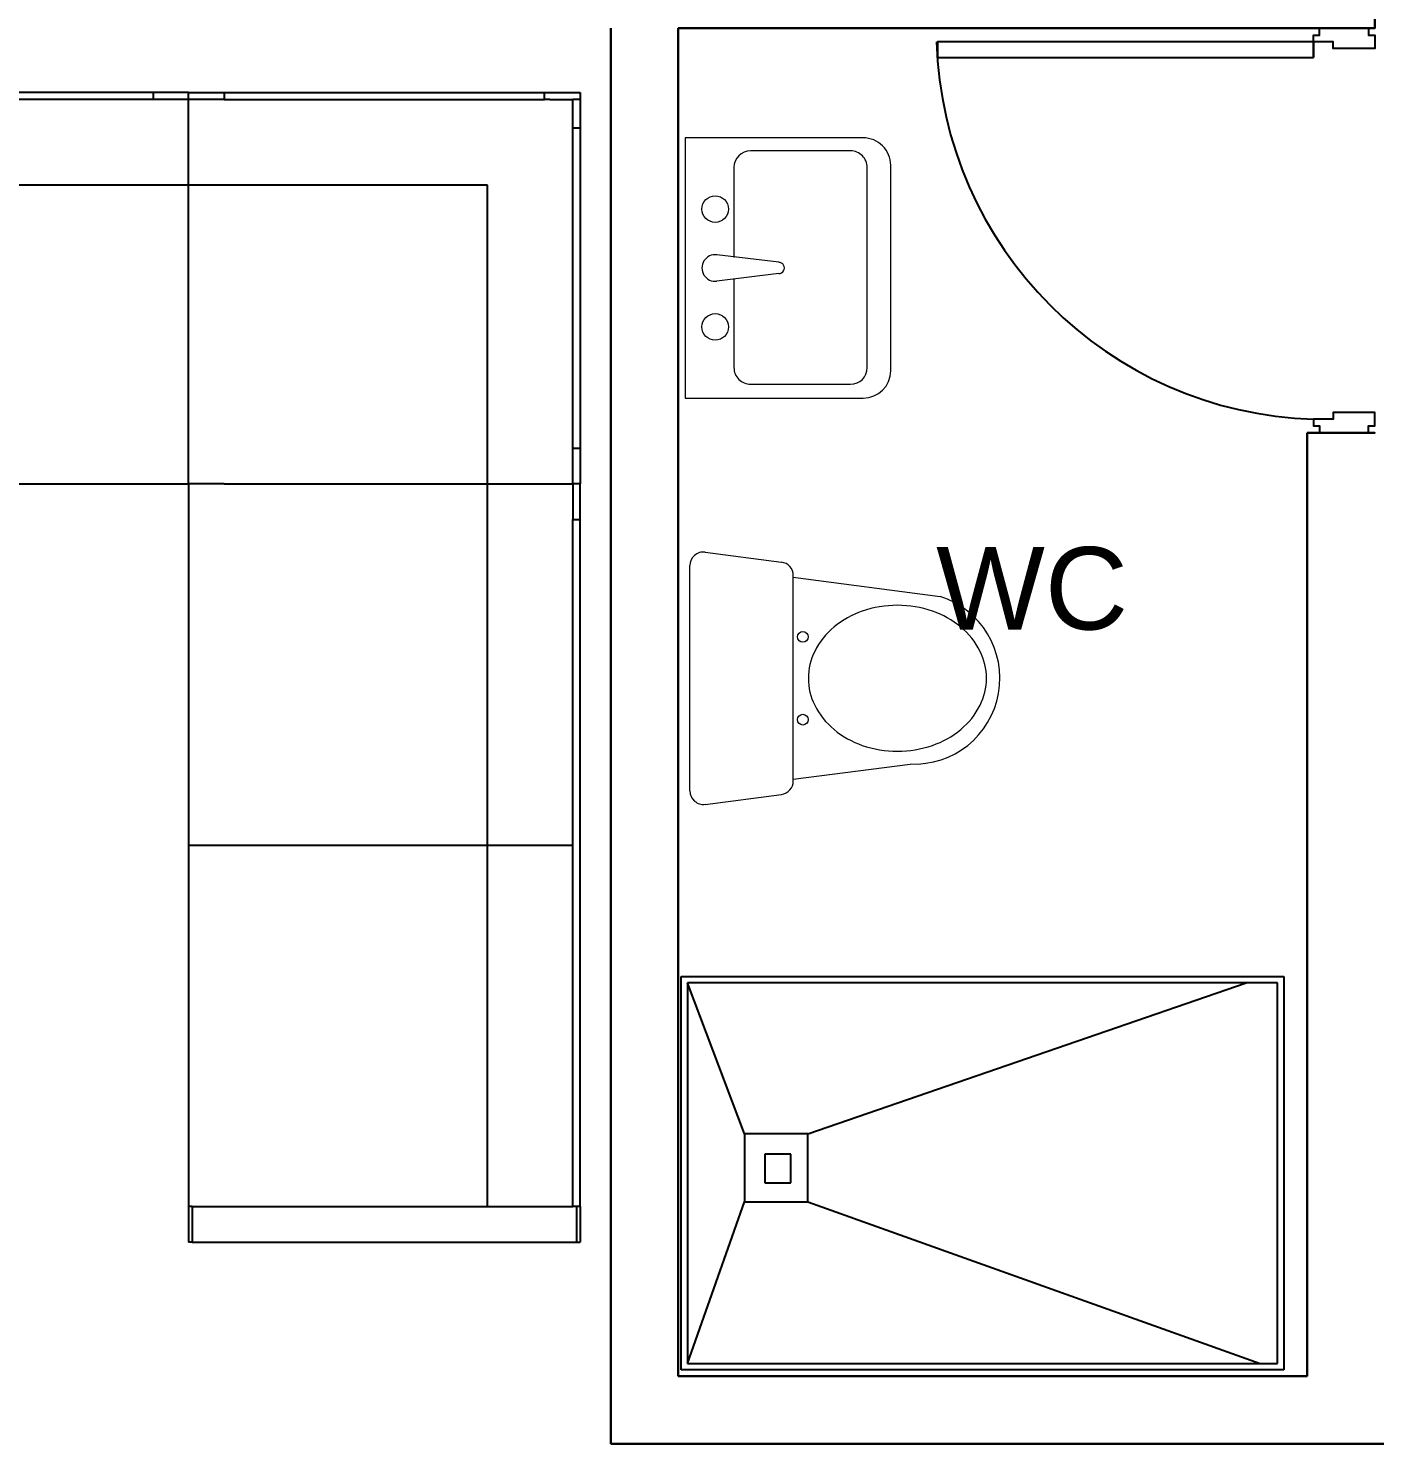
# Model space of a CAD drawing. Header units: metres. Extents: x 244.4 to 340.3, y -4.1 to 64.3.
# Drawn here: x 275.879 to 278.876, y 46.586 to 49.736 of the extents above; entities that cross this region are included whole.
import ezdxf

# ---------------------------------------------------------------- set-up
doc = ezdxf.new("R2010")
doc.units = ezdxf.units.M
doc.layers.add('Edges', color=7, linetype='Continuous')
for name, color, linetype, lineweight in [('inne_gulv', 7, 'Continuous', 15), ('pza. sanitarias', 7, 'Continuous', 15), ('SectionCutEdges', 6, 'Continuous', 30)]:
    doc.layers.add(name, color=color, linetype=linetype, lineweight=lineweight)
doc.styles.get("Standard").update_dxf_attribs({"font": 'arial.ttf'})

# ---------------------------------------------------------------- blocks, each defined once
blk = doc.blocks.new('7ui89o')
at = {"layer": 'Edges'}
for p, q in [((278.0055, 49.5929), (276.4768, 49.593)), ((278.0847, 49.5929), (278.0055, 49.5929)), ((278.0055, 49.5929), (278.0055, 49.5771)), ((278.0847, 49.5771), (278.0847, 49.5929)), ((278.0847, 49.5929), (278.1639, 49.5929)), ((278.1639, 49.5929), (278.1639, 49.5771)), ((278.1639, 49.5929), (278.8767, 49.5929)), ((278.8767, 49.5929), (278.9559, 49.5929)), ((278.8767, 49.5771), (278.8767, 49.5929)), ((278.9559, 49.5929), (278.9559, 49.5771)), ((278.0055, 49.5771), (277.2807, 49.5771)), ((278.0847, 49.5771), (278.0055, 49.5771)), ((278.1639, 49.5771), (278.0847, 49.5771)), ((278.0847, 49.387), (278.0847, 49.5771)), ((278.1639, 49.5771), (278.8767, 49.5771)), ((278.8886, 49.5771), (278.8767, 49.5771)), ((278.8886, 49.5771), (278.9401, 49.5771)), ((278.9559, 49.5771), (278.9401, 49.5771)), ((278.9401, 49.5137), (278.9401, 49.5771)), ((278.9559, 49.5771), (278.9559, 49.5137)), ((278.9559, 49.5137), (278.9401, 49.5137)), ((278.9401, 48.8009), (278.9401, 49.5137)), ((278.9559, 49.5137), (278.9559, 48.8009)), ((278.0847, 49.387), (277.2807, 49.387)), ((278.0846, 48.7217), (278.0847, 49.387)), ((278.75, 49.387), (278.0847, 49.387)), ((278.75, 48.7217), (278.75, 49.387)), ((278.9559, 48.8009), (278.9401, 48.8009)), ((278.9401, 48.7217), (278.9401, 48.8009)), ((278.9559, 48.8009), (278.9559, 48.7217)), ((277.2807, 48.7217), (278.0846, 48.7217)), ((278.0846, 48.7217), (278.0846, 47.9177)), ((278.1638, 48.7217), (278.0846, 48.7217)), ((278.1638, 48.7217), (278.0846, 48.7217)), ((278.1638, 48.7217), (278.75, 48.7217)), ((278.7499, 47.9177), (278.75, 48.7217)), ((278.75, 48.7217), (278.9401, 48.7217)), ((278.9559, 48.7217), (278.9401, 48.7217)), ((278.9401, 48.7217), (278.9401, 48.6424)), ((278.9559, 48.6424), (278.9559, 48.7217)), ((278.94, 47.9177), (278.9401, 48.6424)), ((278.9401, 48.6424), (278.9559, 48.6424)), ((278.9559, 47.1138), (278.9559, 48.6424)), ((278.0846, 47.9177), (278.0846, 47.1138)), ((278.0846, 47.9177), (278.0846, 47.9177)), ((278.0846, 47.9177), (278.7499, 47.9177)), ((278.7499, 47.1138), (278.7499, 47.9177)), ((278.7499, 47.9177), (278.94, 47.9177)), ((278.94, 47.1138), (278.94, 47.9177)), ((278.94, 47.9177), (278.9401, 47.9177)), ((278.94, 47.1138), (278.94, 47.9177)), ((278.9401, 47.1138), (278.94, 47.9177)), ((278.0846, 47.1138), (278.0846, 47.1138)), ((278.0846, 47.1138), (278.0846, 47.0346)), ((278.0926, 47.1138), (278.0846, 47.1138)), ((278.0926, 47.1138), (278.0926, 47.0346)), ((278.0926, 47.1138), (278.7499, 47.1138)), ((278.7499, 47.1138), (278.94, 47.1138)), ((278.9401, 47.1138), (278.94, 47.1138)), ((278.94, 47.1138), (278.94, 47.1138)), ((278.948, 47.1138), (278.9401, 47.1138)), ((278.948, 47.1138), (278.948, 47.0346)), ((278.9559, 47.1138), (278.948, 47.1138)), ((278.9559, 47.1138), (278.9559, 47.0346)), ((278.0926, 47.0346), (278.0846, 47.0346)), ((278.0926, 47.0346), (278.3295, 47.0346)), ((278.3295, 47.0346), (278.948, 47.0346)), ((278.948, 47.0346), (278.9559, 47.0346))]:
    blk.add_line(p, q, dxfattribs=at)
blk = doc.blocks.new('*U111')
blk.add_lwpolyline([(33.6, 1124.4, -0.396717), (966.4, 192)], format="xyb")
for points in [[(72, 192), (33.6, 192), (33.6, 1122.5), (72, 1122.5)], [(33.6, 192), (16.8, 192), (16.8, 192), (16.8, 192), (16.8, 192), (16.8, 177), (0, 177), (0, 190.9), (0, 40.9), (0, 55.9), (16.8, 55.9), (16.8, 40.9), (33.6, 40.9), (33.6, 40.9), (50, 40.9), (50, 144), (33.6, 144)], [(1000, 177), (1000, 192), (1000, 192), (1000, 40.9), (1000, 55.9), (983.2, 55.9), (983.2, 40.9), (966.4, 40.9), (966.4, 40.9), (950, 40.9), (950, 144), (966.4, 144), (966.4, 192), (983.2, 192), (983.2, 177)]]:
    blk.add_lwpolyline(points, close=True)
blk.add_lwpolyline([(33.6, 192), (72, 192)])
blk = doc.blocks.new('A$C3CB96B6D')
at = {"layer": 'pza. sanitarias'}
for p, q in [((0.0558, 0.23), (0.0984, 0.5566)), ((0.5053, 0.23), (0.4714, 0.49)), ((0.5092, 0.23), (0.0519, 0.23)), ((0, 0.0339), (0.0222, 0.2039)), ((0.5612, 0.0339), (0.539, 0.2039)), ((0.5314, 0), (0.0297, 0))]:
    blk.add_line(p, q, dxfattribs=at)
blk.add_lwpolyline([(0.2806, 0.66, 0.116506), (0.2208, 0.6459, 0.104219), (0.1664, 0.6026, 0.090534), (0.1312, 0.5399, 0.082773), (0.1182, 0.4618, 0.082773), (0.1312, 0.3836, 0.090534), (0.1664, 0.3209, 0.104219), (0.2208, 0.2777, 0.116506), (0.2806, 0.2635, 0.116506), (0.3404, 0.2777, 0.104219), (0.3948, 0.3209, 0.090534), (0.4299, 0.3836, 0.082773), (0.443, 0.4618, 0.082773), (0.4299, 0.5399, 0.090534), (0.3948, 0.6026, 0.104219), (0.3404, 0.6459, 0.116506)], format="xyb", close=True, dxfattribs=at)
for centre in [(0.1885, 0.2512), (0.3727, 0.2512)]:
    blk.add_circle(centre, 0.0119, dxfattribs=at)
for centre, radius, start, end in [((0.2806, 0.499), 0.191, 357.3127, 162.4499), ((0.0519, 0.2), 0.03, 90, 172.5686), ((0.5092, 0.2), 0.03, 7.4314, 90), ((0.0297, 0.03), 0.03, 172.5686, 270), ((0.5314, 0.03), 0.03, 270, 7.4314)]:
    blk.add_arc(centre, radius, start, end, dxfattribs=at)
blk = doc.blocks.new('isjsutas')
at = {"color": 7}
for p, q in [((35580.6963, 16336.1521), (35580.6963, 16335.7559)), ((35581.2754, 16336.1521), (35580.6963, 16336.1521)), ((35581.2754, 16335.7559), (35581.2754, 16336.1521)), ((35580.9732, 16335.9442), (35580.9564, 16336.0819)), ((35580.9984, 16335.9442), (35581.0152, 16336.0819)), ((35580.9626, 16336.0438), (35580.7642, 16336.0438)), ((35581.2093, 16336.0438), (35581.009, 16336.0438)), ((35580.7271, 16336.0067), (35580.7271, 16335.7841)), ((35581.2464, 16335.7841), (35581.2464, 16336.0067)), ((35580.7642, 16335.747), (35581.2093, 16335.747)), ((35580.7572, 16335.6949), (35581.2144, 16335.6949))]:
    blk.add_line(p, q, dxfattribs=at)
for centre in [(35580.8546, 16336.0855), (35581.117, 16336.0855)]:
    blk.add_circle(centre, 0.0296, dxfattribs=at)
for centre, radius, start, end in [((35580.9858, 16336.0855), 0.0296, 353.0422, 186.9578), ((35580.7642, 16336.0067), 0.0371, 90, 180), ((35581.2093, 16336.0067), 0.0371, 0, 90), ((35580.9858, 16335.944), 0.0125, 179.3528, 0.6472), ((35580.7642, 16335.7841), 0.0371, 180, 270), ((35581.2093, 16335.7841), 0.0371, 270, 0), ((35580.7572, 16335.7559), 0.061, 180, 270), ((35581.2144, 16335.7559), 0.061, 270, 0)]:
    blk.add_arc(centre, radius, start, end, dxfattribs=at)
blk = doc.blocks.new('gtyhk')
at = {"layer": 'Edges'}
for p, q in [((35654.3535, 16364.9779), (35654.3535, 16365.8529)), ((35654.3535, 16365.8529), (35655.6945, 16365.8529)), ((35655.6806, 16365.8389), (35654.3675, 16365.8389)), ((35654.3675, 16365.8389), (35654.3675, 16364.9918)), ((35654.4942, 16365.5029), (35654.3675, 16365.8389)), ((35654.6352, 16365.5029), (35655.6108, 16365.8389)), ((35655.6806, 16364.9918), (35655.6806, 16365.8389)), ((35655.6945, 16365.8529), (35655.6945, 16364.9779)), ((35654.6352, 16365.5029), (35654.4942, 16365.5029)), ((35654.4942, 16365.5029), (35654.4942, 16365.3519)), ((35654.6352, 16365.3519), (35654.6352, 16365.5029)), ((35654.5979, 16365.4581), (35654.5399, 16365.4581)), ((35654.5399, 16365.4581), (35654.5399, 16365.3941)), ((35654.5979, 16365.3941), (35654.5979, 16365.4581)), ((35654.5399, 16365.3941), (35654.5979, 16365.3941)), ((35654.3675, 16364.9918), (35654.4942, 16365.3519)), ((35654.4942, 16365.3519), (35654.6352, 16365.3519)), ((35654.6352, 16365.3519), (35655.6419, 16364.9918)), ((35655.6945, 16364.9779), (35654.3535, 16364.9779)), ((35654.3675, 16364.9918), (35655.6806, 16364.9918))]:
    blk.add_line(p, q, dxfattribs=at)

msp = doc.modelspace()

# ---------------------------------------------------------------- linework, layer by layer
at = {"layer": 'SectionCutEdges'}
for p, q in [((278.8762, 49.7358), (278.8762, 50.7358)), ((277.1762, 49.7358), (277.1762, 46.5858)), ((277.3262, 46.7358), (277.3262, 49.7358)), ((277.3262, 49.7358), (278.8762, 49.7358)), ((278.7262, 48.8358), (278.7262, 46.7358)), ((278.7262, 48.8358), (278.8762, 48.8358)), ((278.6762, 46.7358), (277.3262, 46.7358)), ((278.7262, 46.7358), (278.6762, 46.7358)), ((279.0262, 46.5858), (277.1762, 46.5858))]:
    msp.add_line(p, q, dxfattribs=at)

# ---------------------------------------------------------------- block references
at = {"xscale": -0.0009000000000045201, "yscale": 0.0009000000000045201, "zscale": 0.0009000000000045201, "rotation": 90}
msp.add_blockref('*U111', (278.913, 49.7358), dxfattribs=at)
at = {"layer": 'Edges'}
msp.add_blockref('7ui89o', (-1.8485, 0), dxfattribs=at)
at = {"layer": 'inne_gulv', "linetype": 'Continuous', "rotation": 89.99999999999999}
msp.add_blockref('isjsutas', (16613.4938, -35531.7834), dxfattribs=at)
at = {"layer": 'inne_gulv', "linetype": 'Continuous'}
msp.add_blockref('gtyhk', (-35377.0209, -16318.2276), dxfattribs=at)
at = {"layer": 'pza. sanitarias', "extrusion": (0, 0, -1), "xscale": -1, "zscale": -1, "rotation": 90}
msp.add_blockref('A$C3CB96B6D', (-277.3521, 48.5699), dxfattribs=at)

# ---------------------------------------------------------------- texts
at = {"layer": 'Edges', "insert": (277.9001, 48.5813), "char_height": 0.18352, "width": 1.561448, "attachment_point": 1}
msp.add_mtext('WC', dxfattribs=at)

doc.saveas('drawing.dxf')
